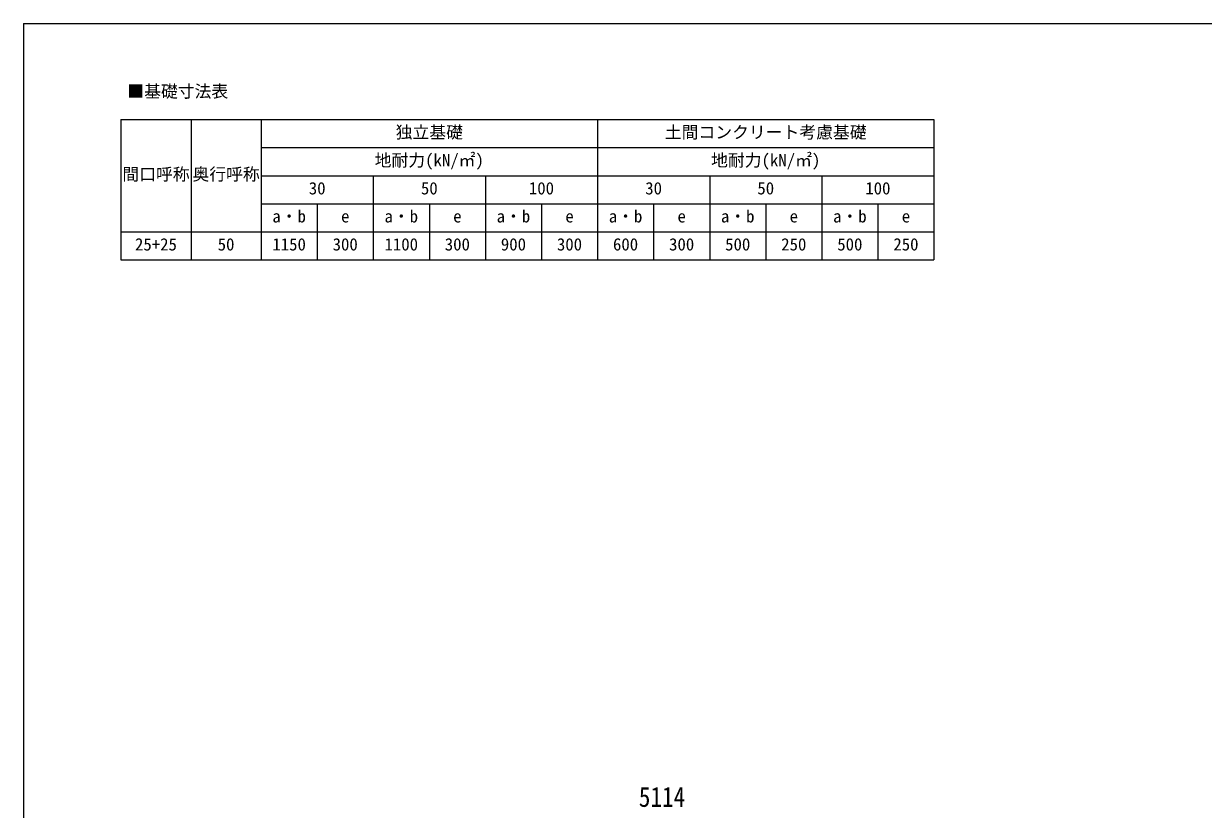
# Model space of a CAD drawing. Units: millimetres on the paper, enlarged 35 times, with parts at other scales. Extents: x -9783 to 33754, y -10064 to 6752.
# Drawn here: x -9783 to 36, y 213 to 6752 of the extents above; entities that cross this region are included whole.
import ezdxf
from ezdxf.enums import TextEntityAlignment as Align

# ---------------------------------------------------------------- set-up
doc = ezdxf.new("R2010")
doc.units = ezdxf.units.MM
doc.header["$LTSCALE"] = 35
for name, color, linetype, lineweight in [('0-A_寸法', 6, 'Continuous', 9), ('1-0_FRAME', 7, 'Continuous', 18), ('F-0_240', 7, 'Continuous', 9)]:
    doc.layers.add(name, color=color, linetype=linetype, lineweight=lineweight)
doc.styles.add('ＭＳ ゴシック', font='')
doc.styles.get('ＭＳ ゴシック').set_extended_font_data('MS Gothic')

msp = doc.modelspace()

# ---------------------------------------------------------------- linework, layer by layer
at = {"layer": '1-0_FRAME'}
for p, q in [((-8972.74, 5952.89), (-2206.07, 5952.89)), ((-8972.74, 5952.89), (-8972.74, 4786.22)), ((-8389.4, 5952.89), (-8389.4, 4786.22)), ((-5006.07, 5952.89), (-5006.07, 4786.22)), ((-7806.07, 5719.56), (-2206.07, 5719.56)), ((-7806.07, 5486.22), (-2206.07, 5486.22)), ((-4072.74, 5486.22), (-4072.74, 4786.22)), ((-7806.07, 5252.89), (-2206.07, 5252.89)), ((-3606.07, 5252.89), (-3606.07, 4786.22)), ((-2672.74, 5252.89), (-2672.74, 4786.22))]:
    msp.add_line(p, q, dxfattribs=at)
for points in [[(-7806.07, 5952.89), (-7806.07, 5719.56), (-7806.07, 5019.56), (-7806.07, 4786.22)], [(-2206.07, 5952.89), (-2206.07, 5252.89), (-2206.07, 4786.22)], [(-6872.74, 5486.22), (-6872.74, 5252.89), (-6872.74, 4786.22)], [(-5939.4, 5486.22), (-5939.4, 5252.89), (-5939.4, 4786.22)], [(-3139.4, 5486.22), (-3139.4, 5019.56), (-3139.4, 4786.22)], [(-7339.4, 5252.89), (-7339.4, 5019.56), (-7339.4, 4786.22)], [(-6406.07, 5252.89), (-6406.07, 5019.56), (-6406.07, 4786.22)], [(-5472.74, 5252.89), (-5472.74, 5019.56), (-5472.74, 4786.22)], [(-4539.4, 5252.89), (-4539.4, 5019.56), (-4539.4, 4786.22)], [(-8972.74, 5019.56), (-7806.07, 5019.56), (-2206.07, 5019.56)], [(-8972.74, 4786.22), (-8389.4, 4786.22), (-5006.07, 4786.22), (-3139.4, 4786.22), (-2206.07, 4786.22)]]:
    msp.add_lwpolyline(points, dxfattribs=at)
at = {"layer": 'F-0_240', "color": 5}
for q in [(-9783.03, -6828.1), (9396.97, 6751.9)]:
    msp.add_line((-9783.03, 6751.9), q, dxfattribs=at)

# ---------------------------------------------------------------- texts
at = {"layer": '0-A_寸法', "color": 7, "style": 'ＭＳ ゴシック', "width": 0.85}
msp.add_text('5114', height=166.8, dxfattribs=at).set_placement((-4662.69, 183.6), align=Align.BOTTOM_LEFT)
at = {"layer": '1-0_FRAME', "style": 'ＭＳ ゴシック'}
for s, p in [('■基礎寸法表', (-8919.89, 6106.23)), ('独立基礎', (-6686.07, 5766.22)), ('土間コンクリート考慮基礎', (-4446.07, 5766.22)), ('地耐力(kN/㎡)', (-6861.07, 5532.89)), ('地耐力(kN/㎡)', (-4061.07, 5532.89)), ('間口呼称', (-8961.07, 5416.22)), ('奥行呼称', (-8377.74, 5416.22)), ('30', (-7409.4, 5299.56)), ('50', (-6476.07, 5299.56)), ('100', (-5577.74, 5299.56)), ('30', (-4609.4, 5299.56)), ('50', (-3676.07, 5299.56)), ('100', (-2777.74, 5299.56)), ('a・b', (-7712.74, 5066.22)), ('a・b', (-6779.4, 5066.22)), ('a・b', (-5846.07, 5066.22)), ('a・b', (-4912.74, 5066.22)), ('a・b', (-3979.4, 5066.22)), ('a・b', (-3046.07, 5066.22)), ('e', (-7141.07, 5066.22)), ('e', (-6207.74, 5066.22)), ('e', (-5274.4, 5066.22)), ('e', (-4341.07, 5066.22)), ('e', (-3407.74, 5066.22)), ('e', (-2474.4, 5066.22)), ('25+25', (-8856.07, 4832.89)), ('50', (-8167.74, 4832.89)), ('1150', (-7712.74, 4832.89)), ('300', (-7211.07, 4832.89)), ('1100', (-6779.4, 4832.89)), ('300', (-6277.74, 4832.89)), ('900', (-5811.07, 4832.89)), ('300', (-5344.4, 4832.89)), ('600', (-4877.74, 4832.89)), ('300', (-4411.07, 4832.89)), ('500', (-3944.4, 4832.89)), ('250', (-3477.74, 4832.89)), ('500', (-3011.07, 4832.89)), ('250', (-2544.4, 4832.89))]:
    msp.add_text(s, height=102.6, dxfattribs=at).set_placement(p, align=Align.BOTTOM_LEFT)

doc.saveas('drawing.dxf')
